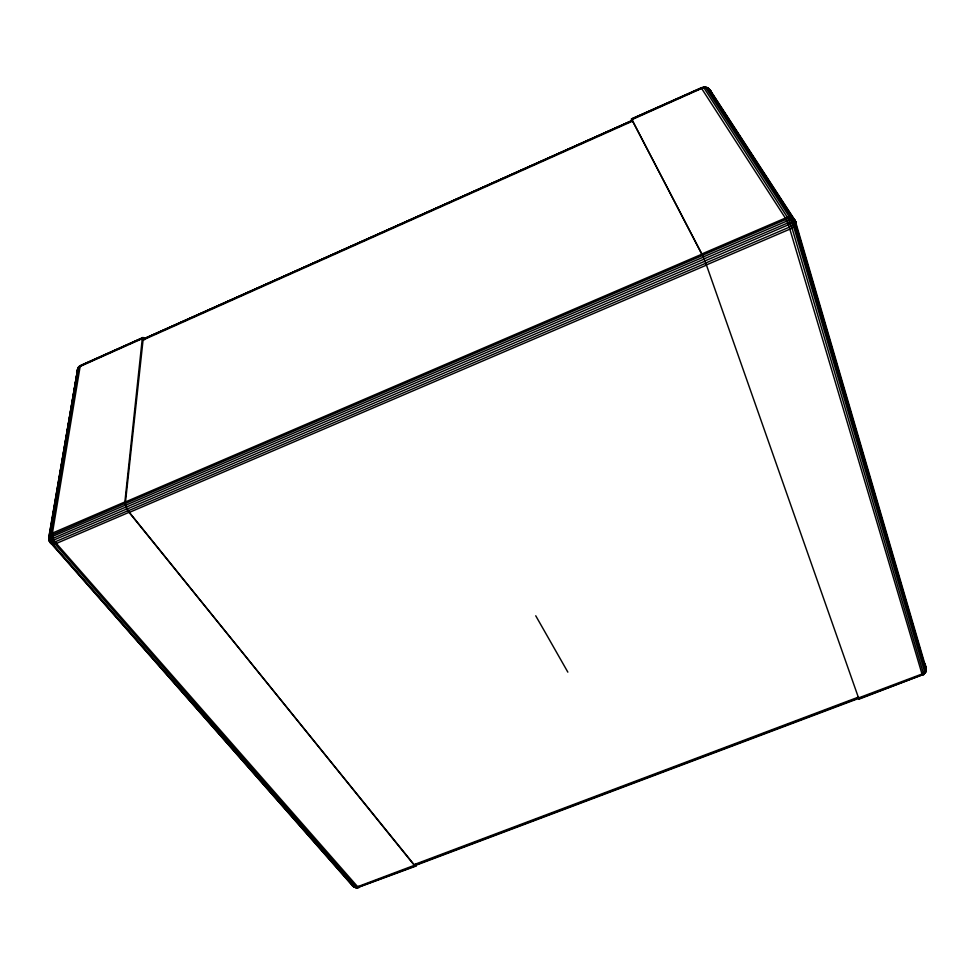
<?xml version="1.0" encoding="UTF-8"?>
<svg xmlns="http://www.w3.org/2000/svg" width="975" height="975" viewBox="0 0 975 975"><rect width="100%" height="100%" fill="white"/><g stroke="black" fill="none" stroke-linecap="round" stroke-linejoin="round"><path stroke-width="1.46" d="M416.349 864.654L415.533 866.227L414.351 865.337L126.628 509.035L124.873 501.967L142.277 338.642L142.972 337.521L145.385 338.971M125.324 503.49L143.167 339.117L632.312 120.547L702.5 255.499L125.324 503.49L126.226 507.146L129.188 512.472L414.07 864.63L415.253 865.52L416.081 863.947M703.341 88.359C703.292 85.276 709.288 88.103 710.129 90.041L794.71 219.887C797.66 223.58 793.784 227.906 790.018 229.088L706.4 264.92L858.597 698.027M126.226 507.146L704.096 259.118L703.243 256.949L786.935 221.008L791.054 219.802L794.198 220.021L795.515 221.581L926.152 668.387L925.823 671.97L923.642 674.59L921.826 675.053L923.776 674.517L925.653 671.032L794.016 222.592L791.7 217.657L707.472 87.969C706.412 86.507 711.019 90.736 707.058 88.469L707.009 87.567L705.181 87.092M53.735 513.021L54.234 510.047M62.51 460.785L63.009 457.811M70.285 414.521L70.785 411.535M75.051 386.173L75.55 383.187M76.05 380.201L76.562 377.215M142.972 337.521L80.974 365.259L77.963 367.746L48.908 536.762L49.164 540.893L352.682 885.995L357.374 887.908L358.349 886.336M352.048 884.995C354.157 888.067 353.962 884.727 351.78 883.764C350.72 886.421 358.434 888.81 354.79 887.092L52.894 544.294L50.261 539.772L49.603 535.299L77.963 367.746L79.548 366.149L127.128 344.979M352.645 884.788L351.78 883.764L352.645 884.483M80.267 366.186L78.427 367.417C75.94 378.763 75.721 368.136 80.145 366.429L142.277 338.642M124.873 501.967L52.431 533.106C49.177 534.166 47.3 538.968 50.176 541.357L49.567 541.844L126.628 509.035M79.072 367.441L77.683 368.952M355.375 887.616L357.374 887.908L359.665 886.86L358.178 887.201M77.391 372.535L77.378 370.658L48.787 538.322L49.408 541.222L51.602 544.099L56.233 543.502L128.761 512.436M795.563 221.691L704.913 260.959L706.424 265.139L129.188 512.472M858.207 697.283L859.133 699.124L858.524 697.088L414.07 864.63M632.129 121.351L631.471 118.974L701.427 87.677L705.388 87.128L790.335 218.363L793.723 226.809L924.775 672.238C925.275 677.125 927.383 662.659 923.63 663.11M142.508 337.874L79.036 366.527L50.797 534.056L52.333 540.881L356.789 887.689L416.24 865.544M631.471 118.974L703.511 87.177L788.251 218.632L792.029 228.053L923.776 674.517M129.882 343.748L142.265 338.203M631.52 119.34L700.001 88.701M631.617 119.06L631.946 119.62L702.073 88.25L705.742 87.579M142.703 339.483L632.312 120.547M143.167 339.117L632.166 120.449M142.484 340.251L632.629 121.107M631.946 119.62L701.842 253.963L785.362 218.059C789.226 216.158 794.771 217.669 795.758 222.239L793.187 225.115L789.397 227.138L705.705 263.018L706.4 264.92M125.312 502.015L701.866 254.195M124.885 503.453L50.749 535.507L48.872 537.822L51.602 544.099M701.842 253.963L702.487 255.267L786.106 219.338C789.592 217.535 795.295 218.059 795.917 222.739M125.202 505.196L52.638 536.36L49.774 538.127L48.884 539.955L50.176 541.357L50.091 542.746L53.345 542.612L127.64 510.851M125.629 505.245L703.267 257.181L702.487 255.267M125.787 507.11L53.198 538.261L50.261 539.772L49.408 541.222M127.055 509.072L704.937 261.19L704.072 258.887L787.8 222.958L795.344 221.154M128.066 510.888L705.729 263.25M414.351 865.337L357.557 886.738L353.608 886.714L49.627 541.71M414.704 865.264L922.033 674.005L925.653 671.032L925.75 667.132L925.726 672.019L925.165 671.275M415.253 865.52L858.89 698.344M859.097 698.636L922.253 674.846L924.958 672.969L926.213 668.606L925.75 667.132L926.177 670.41L795.052 222.032L708.764 88.542L794.686 220.313M415.959 866.08L358.227 887.36L55.063 541.966L53.198 538.261L52.431 533.106L80.145 366.429L81.717 365.296M859.133 699.124L922.253 674.846L788.641 225.042L785.362 218.059L701.378 88.091L703.219 87.531M357.849 887.75L359.324 887.408M705.12 87.458L708.971 88.81L710.885 91.577L709.044 90.553M356.631 887.189L353.572 886.336L351.78 883.764L353.742 886.056M706.96 87.86L710.885 91.577L708.825 89.785M143.837 339.19L144.666 339.69M354.522 887.311L351.78 883.764M709.983 90.224L710.885 91.577L709.958 89.883L710.178 90.943M535.738 615.773L567.852 672.141M632.202 120.827L632.422 121.631M926.226 668.728L925.75 667.132L926.189 668.753"/></g></svg>
